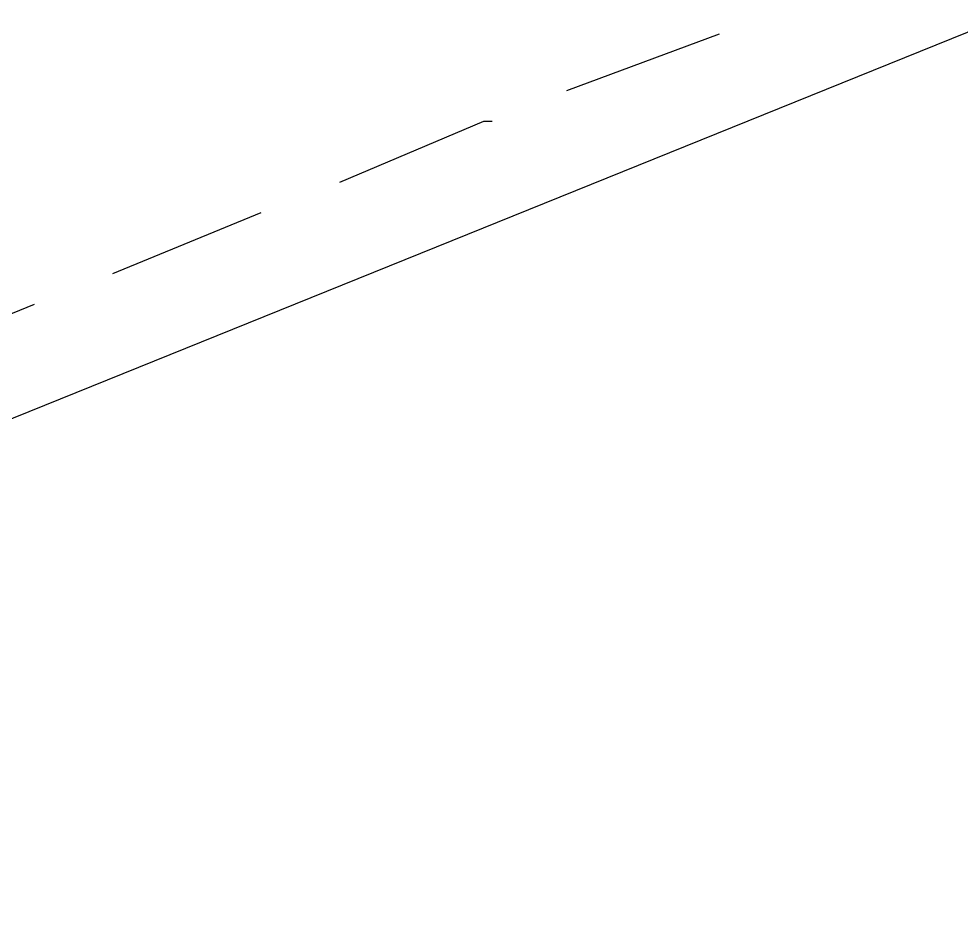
# Model space of a CAD drawing. Header units: feet. Extents: x -84 to 198, y -22 to 181.
# Drawn here: x 57.687 to 60.567, y 151.561 to 154.304 of the extents above; entities that cross this region are included whole.
import ezdxf

# ---------------------------------------------------------------- set-up
doc = ezdxf.new("R2010")
doc.units = ezdxf.units.FT
doc.layers.add('A-AREA-COMUN', color=252, linetype='CONTINUOUS')
doc.layers.add('A-LINEA', color=7, linetype='CONTINUOUS')

msp = doc.modelspace()

# ---------------------------------------------------------------- linework, layer by layer
at = {"layer": 'A-AREA-COMUN'}
msp.add_lwpolyline([(133.888, 150.7733), (131.12, 151.4133), (130.048, 151.4133), (124.512, 153.8133), (119.552, 155.5733), (114.928, 156.9422), (109.568, 158.1689), (103.76, 159.1289), (97.6, 159.7333), (90.24, 159.8933), (85.2, 159.6622), (78.48, 158.8978), (72.832, 157.8489), (66.848, 156.3378), (60.88, 154.3822), (56, 152.4089)], dxfattribs=at)
at = {"layer": 'A-LINEA'}
for p, q in [((59.8267, 154.2578), (59.36, 154.0844)), ((58.4267, 153.7111), (57.9733, 153.5244)), ((57.7333, 153.4311), (57.28, 153.2444))]:
    msp.add_line(p, q, dxfattribs=at)
msp.add_lwpolyline([(59.1333, 153.9911), (59.1067, 153.9911), (58.6667, 153.8044)], dxfattribs=at)

doc.saveas('drawing.dxf')
